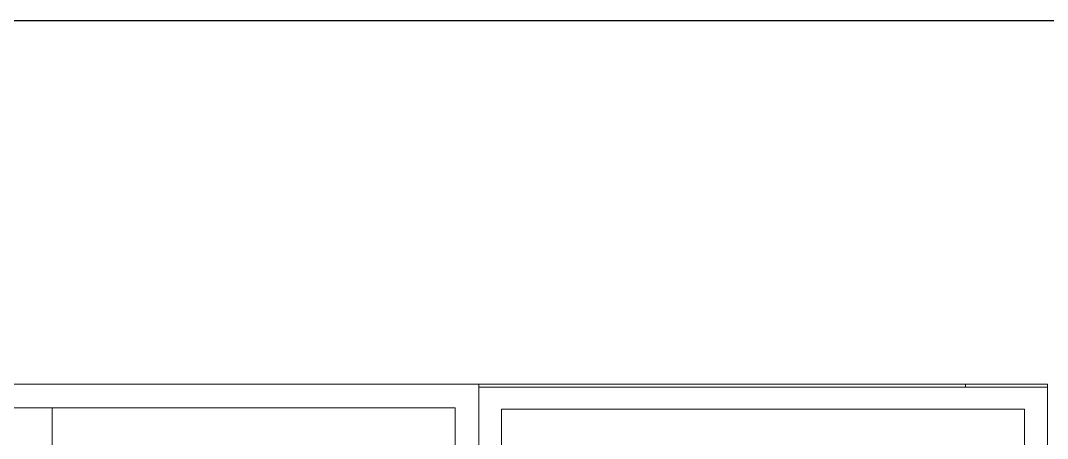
# Model space of a CAD drawing. Header units: inches. Extents: x -5096374 to -5070857, y -3259973 to -3243900.
# Drawn here: x -5079234.3 to -5079169.3, y -3259097.5 to -3259071.1 of the extents above; entities that cross this region are included whole.
import ezdxf

# ---------------------------------------------------------------- set-up
doc = ezdxf.new("R2010")
doc.units = ezdxf.units.IN
doc.header["$LTSCALE"] = 2
doc.header["$MEASUREMENT"] = 0
doc.layers.get('0').update_dxf_attribs({"linetype": 'CONTINUOUS'})
doc.layers.add('window', color=4, linetype='CONTINUOUS', lineweight=13)

msp = doc.modelspace()

# ---------------------------------------------------------------- linework, layer by layer
at = {"ltscale": 0.5}
msp.add_line((-5079321.122, -3259071.096), (-5078916.524, -3259071.096), dxfattribs=at)
at = {"layer": 'window'}
for p, q in [((-5079259.283, -3259094.096), (-5079169.283, -3259094.096)), ((-5079205.283, -3259094.281), (-5079205.282, -3259094.096)), ((-5079205.283, -3259094.281), (-5079205.283, -3259140.096)), ((-5079169.283, -3259094.281), (-5079205.283, -3259094.281)), ((-5079174.474, -3259094.281), (-5079174.474, -3259094.096)), ((-5079169.283, -3259140.096), (-5079169.283, -3259094.096)), ((-5079257.783, -3259095.596), (-5079206.782, -3259095.596)), ((-5079232.283, -3259095.596), (-5079232.283, -3259140.096)), ((-5079206.782, -3259095.596), (-5079206.782, -3259140.096)), ((-5079203.836, -3259095.678), (-5079170.729, -3259095.678)), ((-5079203.836, -3259095.678), (-5079203.836, -3259140.096)), ((-5079170.729, -3259140.096), (-5079170.729, -3259095.678))]:
    msp.add_line(p, q, dxfattribs=at)

doc.saveas('drawing.dxf')
